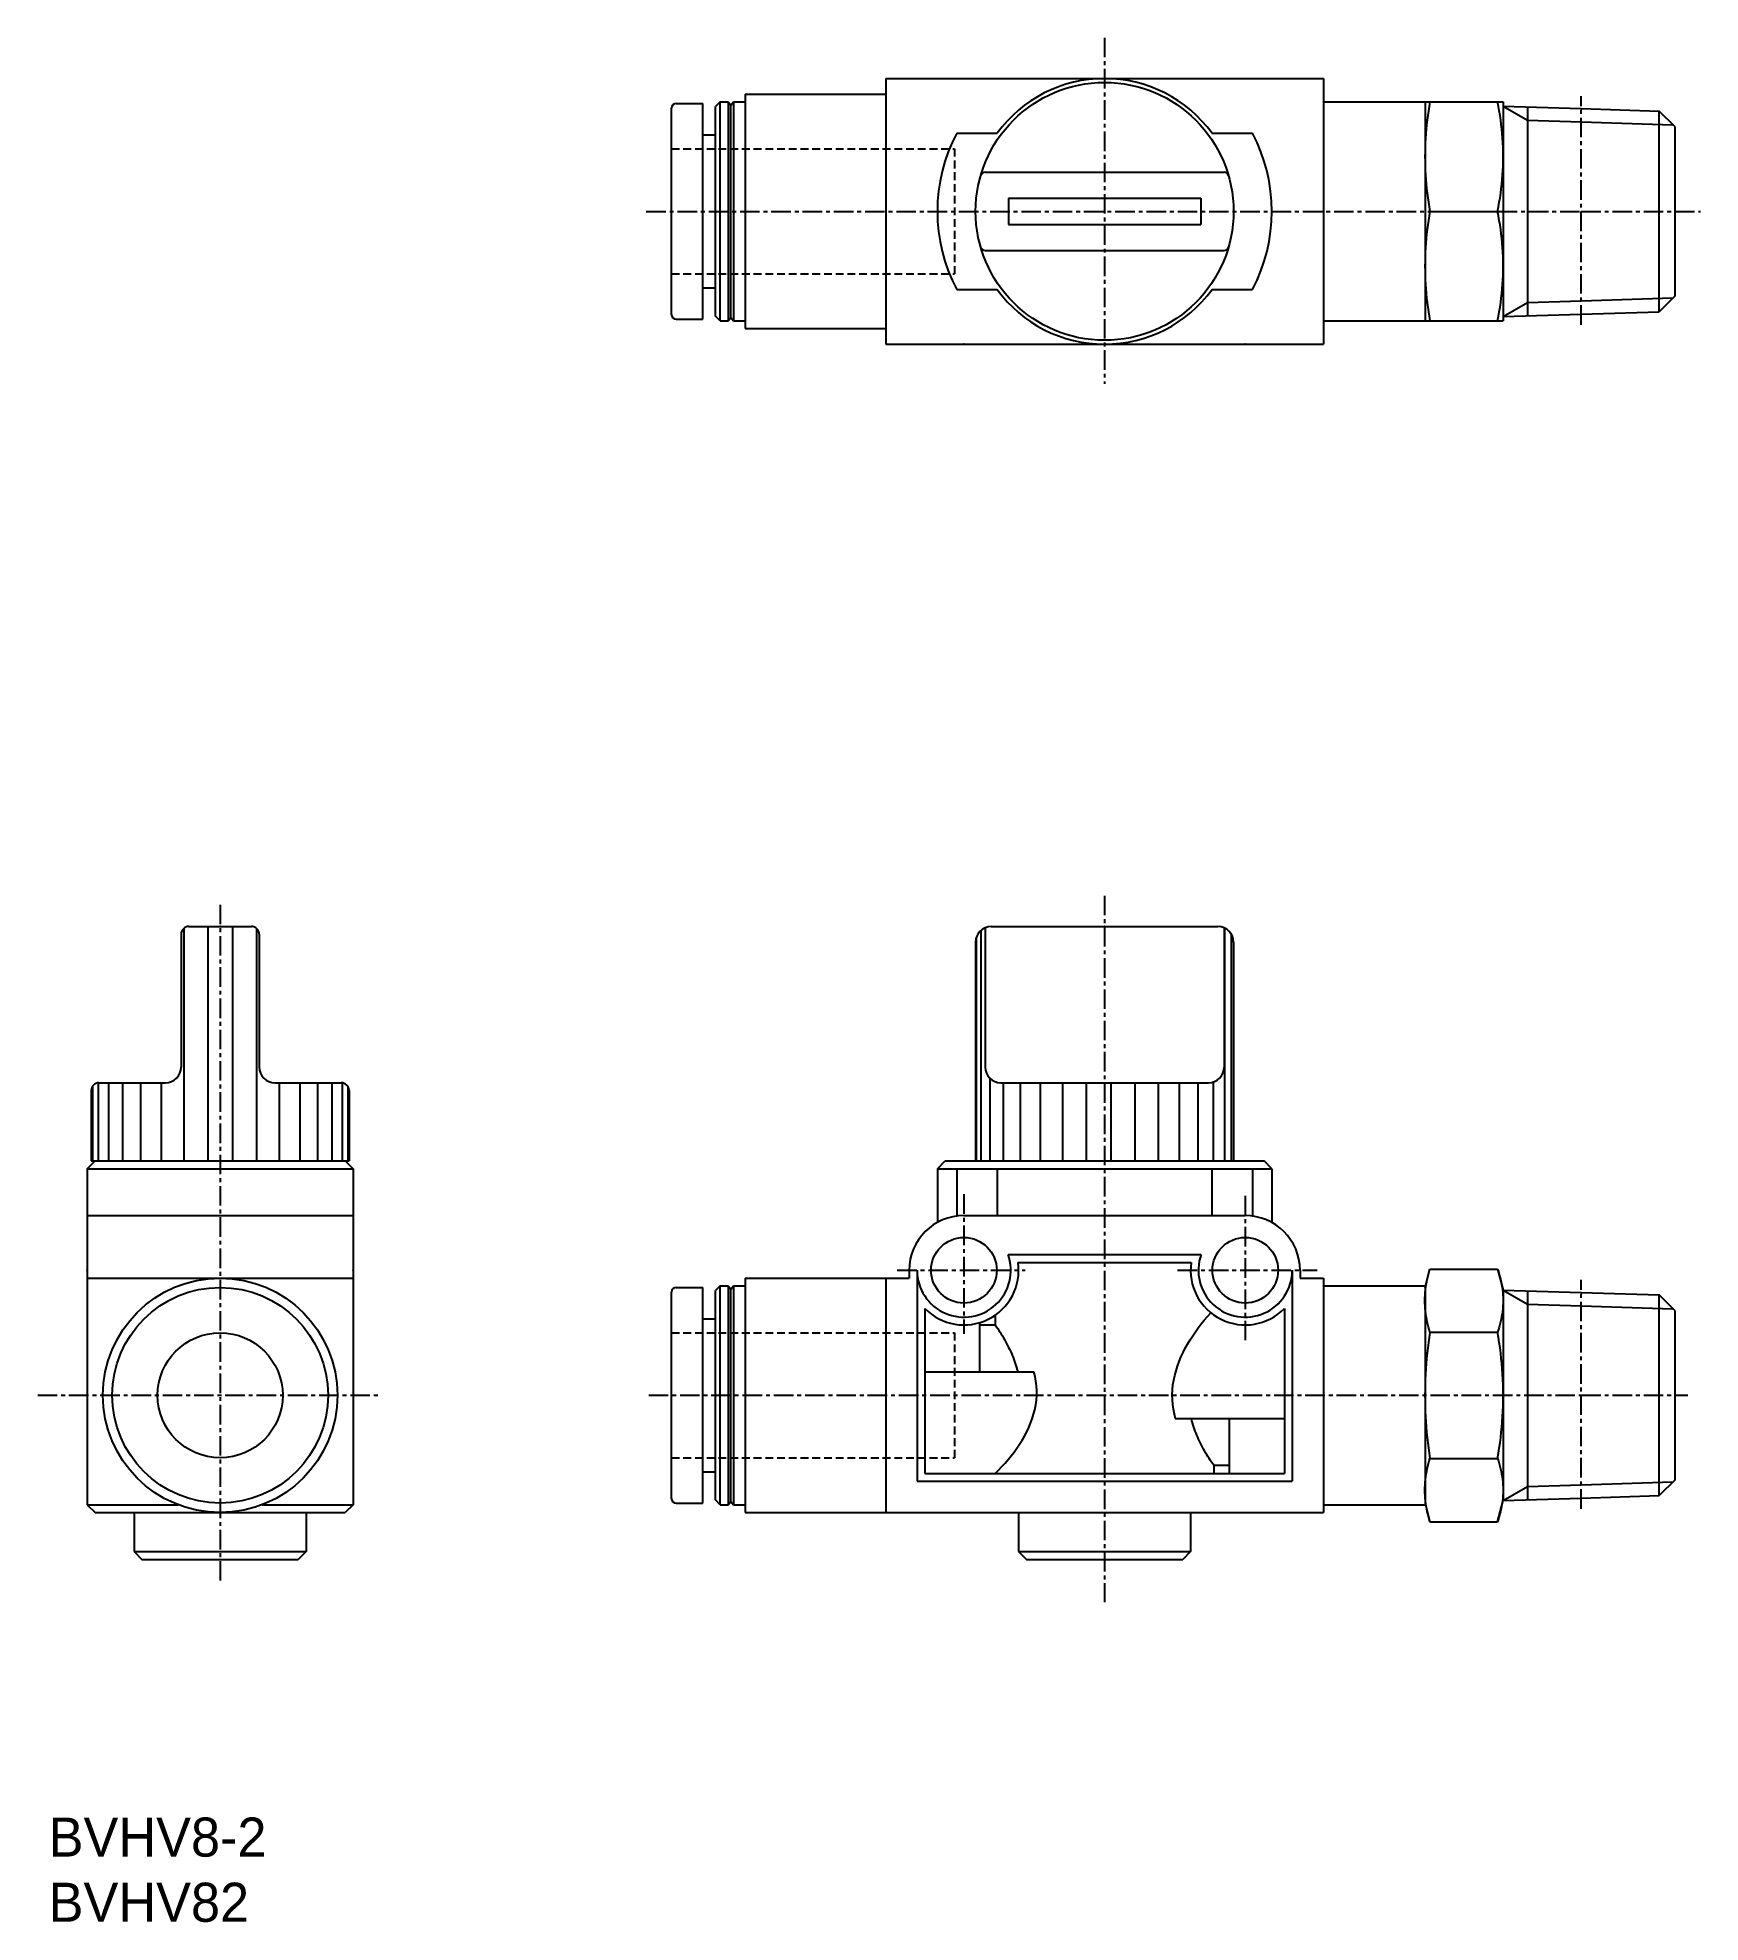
# Model space of a CAD drawing. Extents: x 150 to 256, y 138 to 259.
import ezdxf

# ---------------------------------------------------------------- set-up
doc = ezdxf.new("R2010")
doc.units = 0
doc.linetypes.add('CENTER', pattern=[2, 1.25, -0.25, 0.25, -0.25])
doc.linetypes.add('DASHED', pattern=[0.75, 0.5, -0.25])
doc.layers.get('0').update_dxf_attribs({"linetype": 'CONTINUOUS'})
doc.layers.add('CENTER', color=1, linetype='CENTER')

msp = doc.modelspace()

# ---------------------------------------------------------------- linework, layer by layer
at = {"linetype": 'CONTINUOUS'}
for p, q in [((203.79, 256.14), (231.79, 256.14)), ((203.79, 256.14), (203.79, 239.14)), ((231.79, 256.14), (231.79, 239.14)), ((190.39, 254.54), (192.09, 254.54)), ((192.09, 240.74), (192.09, 254.54)), ((193.19, 254.64), (192.89, 254.34)), ((193.19, 240.64), (193.19, 254.64)), ((193.19, 254.64), (193.71, 254.64)), ((193.71, 254.64), (193.71, 240.64)), ((193.71, 254.64), (193.89, 254.44)), ((193.89, 254.44), (194.06, 254.64)), ((194.06, 254.64), (194.06, 240.64)), ((194.06, 254.64), (194.79, 254.64)), ((194.79, 255.14), (203.79, 255.14)), ((194.79, 255.14), (194.79, 240.14)), ((231.79, 254.64), (238.29, 254.64)), ((238.29, 254.64), (238.29, 240.64)), ((238.29, 254.64), (243.29, 254.64)), ((243.29, 254.64), (243.29, 240.64)), ((190.09, 241.04), (190.09, 254.24)), ((192.89, 240.94), (192.89, 254.34)), ((193.89, 240.84), (193.89, 254.44)), ((243.29, 254.38), (248.28, 254.22)), ((244.85, 254.33), (244.85, 240.96)), ((248.28, 254.22), (253.26, 254.06)), ((253.26, 241.22), (253.26, 254.06)), ((254.29, 253.04), (253.26, 254.06)), ((192.09, 252.54), (192.89, 252.54)), ((208.33, 252.64), (210.91, 252.64)), ((224.66, 252.64), (227.25, 252.64)), ((254.29, 242.24), (254.29, 253.04)), ((210.15, 250.14), (225.43, 250.14)), ((211.64, 248.49), (223.94, 248.49)), ((211.64, 248.49), (211.64, 246.79)), ((223.94, 248.49), (223.94, 246.79)), ((238.6, 247.64), (242.93, 247.64)), ((211.64, 246.79), (223.94, 246.79)), ((210.15, 245.14), (225.43, 245.14)), ((192.09, 242.74), (192.89, 242.74)), ((208.33, 242.64), (210.91, 242.64)), ((224.66, 242.64), (227.25, 242.64)), ((248.28, 241.06), (253.26, 241.22)), ((254.29, 242.24), (253.26, 241.22)), ((190.39, 240.74), (192.09, 240.74)), ((193.19, 240.64), (192.89, 240.94)), ((193.19, 240.64), (193.71, 240.64)), ((193.71, 240.64), (193.89, 240.84)), ((193.89, 240.84), (194.06, 240.64)), ((194.06, 240.64), (194.79, 240.64)), ((194.79, 240.14), (203.79, 240.14)), ((231.79, 240.64), (238.29, 240.64)), ((238.29, 240.64), (243.29, 240.64)), ((243.29, 240.91), (248.28, 241.06)), ((203.79, 239.14), (231.79, 239.14)), ((158.89, 201.76), (158.89, 186.88)), ((159.21, 201.88), (163.21, 201.88)), ((160.43, 201.88), (160.43, 186.88)), ((161.99, 201.88), (161.99, 186.88)), ((163.53, 201.76), (163.53, 186.88)), ((209.87, 201.62), (209.87, 186.88)), ((210.15, 201.8), (210.15, 192.88)), ((210.54, 201.88), (225.04, 201.88)), ((225.43, 201.8), (225.43, 192.88)), ((225.45, 201.79), (225.45, 186.88)), ((225.89, 201.4), (225.89, 186.88)), ((158.71, 201.38), (158.71, 192.88)), ((163.71, 201.38), (163.71, 192.88)), ((209.54, 200.88), (209.54, 186.88)), ((209.57, 201.15), (209.57, 186.88)), ((226.04, 200.88), (226.04, 186.88)), ((153.41, 191.88), (153.41, 186.88)), ((153.46, 191.88), (157.71, 191.88)), ((154.07, 191.88), (154.07, 186.88)), ((154.97, 191.88), (154.97, 186.88)), ((156.11, 191.88), (156.11, 186.88)), ((157.43, 191.88), (157.43, 186.88)), ((164.71, 191.88), (168.96, 191.88)), ((164.99, 191.88), (164.99, 186.88)), ((166.31, 191.88), (166.31, 186.88)), ((167.44, 191.88), (167.44, 186.88)), ((168.35, 191.88), (168.35, 186.88)), ((169.01, 191.88), (169.01, 186.88)), ((210.45, 192.16), (210.45, 186.88)), ((211.15, 191.88), (224.43, 191.88)), ((211.3, 191.88), (211.3, 186.88)), ((212.38, 191.88), (212.38, 186.88)), ((213.66, 191.88), (213.66, 186.88)), ((215.09, 191.88), (215.09, 186.88)), ((216.61, 191.88), (216.61, 186.88)), ((218.18, 191.88), (218.18, 186.88)), ((219.73, 191.88), (219.73, 186.88)), ((221.21, 191.88), (221.21, 186.88)), ((222.57, 191.88), (222.57, 186.88)), ((223.76, 191.88), (223.76, 186.88)), ((224.73, 191.88), (224.73, 186.88)), ((152.96, 191.38), (152.96, 186.88)), ((153.04, 191.66), (153.04, 186.88)), ((169.38, 191.66), (169.38, 186.88)), ((169.46, 191.38), (169.46, 186.88)), ((152.71, 186.38), (153.21, 186.88)), ((152.71, 186.38), (169.71, 186.38)), ((152.71, 186.38), (152.71, 164.88)), ((152.96, 186.88), (169.46, 186.88)), ((169.21, 186.88), (169.71, 186.38)), ((169.71, 186.38), (169.71, 164.88)), ((207.09, 186.38), (207.59, 186.88)), ((207.09, 186.38), (228.49, 186.38)), ((207.09, 186.38), (207.09, 182.94)), ((207.59, 186.88), (227.99, 186.88)), ((208.33, 186.38), (208.33, 183.38)), ((210.91, 186.38), (210.91, 183.38)), ((224.66, 186.38), (224.66, 183.38)), ((227.25, 186.38), (227.25, 183.35)), ((228.49, 186.38), (227.99, 186.88)), ((228.49, 186.38), (228.49, 182.94)), ((152.71, 183.38), (169.71, 183.38)), ((208.79, 183.38), (226.79, 183.38)), ((205.29, 179.88), (205.29, 179.38)), ((205.79, 179.88), (205.79, 166.38)), ((211.62, 180.88), (223.96, 180.88)), ((212.25, 180.38), (223.32, 180.38)), ((229.79, 179.88), (229.79, 166.38)), ((230.29, 179.88), (230.29, 179.38)), ((238.29, 178.78), (238.6, 179.96)), ((238.6, 179.96), (242.93, 179.96)), ((242.93, 179.96), (243.29, 178.61)), ((152.71, 179.38), (169.71, 179.38)), ((190.39, 178.78), (192.09, 178.78)), ((192.09, 164.98), (192.09, 178.78)), ((193.19, 178.88), (192.89, 178.58)), ((192.89, 165.18), (192.89, 178.58)), ((193.19, 164.88), (193.19, 178.88)), ((193.19, 178.88), (193.71, 178.88)), ((193.71, 178.88), (193.71, 164.88)), ((193.71, 178.88), (193.89, 178.68)), ((193.89, 178.68), (194.06, 178.88)), ((193.89, 165.08), (193.89, 178.68)), ((194.06, 178.88), (194.06, 164.88)), ((194.06, 178.88), (194.79, 178.88)), ((194.79, 179.38), (205.29, 179.38)), ((194.79, 179.38), (194.79, 164.38)), ((203.79, 179.38), (203.79, 164.38)), ((203.79, 179.38), (205.29, 179.38)), ((230.29, 179.38), (231.79, 179.38)), ((231.79, 179.38), (231.79, 164.38)), ((231.79, 178.88), (238.29, 178.88)), ((238.29, 178.88), (238.29, 164.88)), ((243.29, 178.61), (248.28, 178.46)), ((243.29, 178.61), (243.29, 165.14)), ((244.85, 178.56), (244.85, 165.19)), ((190.09, 165.28), (190.09, 178.48)), ((206.29, 177.43), (206.29, 166.88)), ((229.29, 177.43), (229.29, 166.88)), ((248.28, 178.46), (253.26, 178.3)), ((253.26, 165.46), (253.26, 178.3)), ((254.29, 177.28), (253.26, 178.3)), ((254.29, 166.48), (254.29, 177.28)), ((192.09, 176.78), (192.89, 176.78)), ((209.79, 176.52), (209.79, 173.38)), ((209.79, 176.38), (210.79, 176.38)), ((210.79, 177.01), (210.79, 176.38)), ((238.6, 175.92), (242.93, 175.92)), ((206.29, 173.38), (213.27, 173.38)), ((229.29, 170.38), (222.3, 170.38)), ((225.79, 166.88), (225.79, 170.38)), ((238.6, 167.84), (242.93, 167.84)), ((192.09, 166.98), (192.89, 166.98)), ((206.29, 166.88), (229.29, 166.88)), ((225.79, 167.38), (224.79, 167.38)), ((224.79, 166.88), (224.79, 167.38)), ((254.29, 166.48), (253.26, 165.46)), ((205.79, 166.38), (229.79, 166.38)), ((243.29, 165.14), (248.28, 165.3)), ((248.28, 165.3), (253.26, 165.46)), ((152.71, 164.88), (158.52, 164.88)), ((152.71, 164.88), (153.21, 164.38)), ((153.21, 164.38), (161.21, 164.38)), ((155.71, 164.38), (155.71, 161.88)), ((161.21, 164.38), (169.21, 164.38)), ((163.9, 164.88), (169.71, 164.88)), ((166.71, 164.38), (166.71, 161.88)), ((169.71, 164.88), (169.21, 164.38)), ((190.39, 164.98), (192.09, 164.98)), ((193.19, 164.88), (192.89, 165.18)), ((193.19, 164.88), (193.71, 164.88)), ((193.71, 164.88), (193.89, 165.08)), ((193.89, 165.08), (194.06, 164.88)), ((194.06, 164.88), (194.79, 164.88)), ((194.79, 164.38), (203.79, 164.38)), ((203.79, 164.38), (231.79, 164.38)), ((212.29, 164.38), (212.29, 161.88)), ((223.29, 164.38), (223.29, 161.88)), ((231.79, 164.88), (238.29, 164.88)), ((238.29, 164.98), (238.6, 163.79)), ((242.93, 163.79), (243.29, 165.14)), ((238.6, 163.79), (242.93, 163.79)), ((155.71, 161.88), (166.71, 161.88)), ((155.71, 161.88), (156.21, 161.38)), ((166.71, 161.88), (166.21, 161.38)), ((212.29, 161.88), (223.29, 161.88)), ((212.29, 161.88), (212.79, 161.38)), ((223.29, 161.88), (222.79, 161.38)), ((156.21, 161.38), (166.21, 161.38)), ((212.79, 161.38), (222.79, 161.38))]:
    msp.add_line(p, q, dxfattribs=at)
at = {"color": 3, "linetype": 'CONTINUOUS'}
for p, q in [((243.29, 254.38), (244.85, 253.47)), ((244.85, 253.47), (248.28, 253.36)), ((248.28, 253.36), (254.15, 253.18)), ((243.29, 240.91), (244.85, 241.81)), ((244.85, 241.81), (248.28, 241.92)), ((248.28, 241.92), (254.15, 242.1)), ((243.29, 178.61), (244.85, 177.71)), ((244.85, 177.71), (248.28, 177.6)), ((248.28, 177.6), (254.15, 177.42)), ((243.29, 165.14), (244.85, 166.05)), ((244.85, 166.05), (248.28, 166.16)), ((248.28, 166.16), (254.15, 166.34))]:
    msp.add_line(p, q, dxfattribs=at)
at = {"color": 3, "linetype": 'DASHED'}
for p, q in [((190.09, 251.64), (208.19, 251.64)), ((208.19, 251.64), (208.19, 243.64)), ((190.09, 243.64), (208.19, 243.64)), ((190.09, 175.88), (208.19, 175.88)), ((208.19, 175.88), (208.19, 167.88)), ((190.09, 167.88), (208.19, 167.88))]:
    msp.add_line(p, q, dxfattribs=at)
at = {"linetype": 'CENTER'}
msp.add_line((248.28, 171.88), (255.11, 171.88), dxfattribs=at)
at = {"linetype": 'CONTINUOUS'}
for points in [[(238.6, 254.64, 0.029589), (238.32, 252.31, 0.030511), (238.32, 249.97, 0.029594), (238.6, 247.64)], [(242.93, 247.64, 0.033546), (243.25, 249.97, 0.034873), (243.25, 252.32, 0.033538), (242.93, 254.64)], [(238.6, 247.64, 0.029589), (238.32, 245.31, 0.030511), (238.32, 242.97, 0.029594), (238.6, 240.64)], [(242.93, 240.64, 0.033546), (243.25, 242.97, 0.034873), (243.25, 245.32, 0.033538), (242.93, 247.64)], [(238.6, 175.92, -0.049345), (238.32, 177.26, -0.053827), (238.32, 178.62, -0.049323), (238.6, 179.96)], [(242.93, 179.96, -0.05532), (243.24, 178.63, -0.061832), (243.24, 177.25, -0.05529), (242.93, 175.92)], [(210.79, 176.38, -0.02835), (211.39, 175.44, -0.031243), (211.88, 174.44, -0.036439), (212.23, 173.38)], [(222.33, 170.38, -0.118562), (222.21, 172.85, -0.083907), (223.1, 175.16, -0.05583), (224.58, 177.16)], [(238.6, 175.92, 0.025752), (238.32, 173.23, 0.026355), (238.32, 170.53, 0.025755), (238.6, 167.84)], [(242.93, 167.84, 0.029225), (243.25, 170.52, 0.030114), (243.25, 173.23, 0.02923), (242.93, 175.92)], [(210.79, 166.88, 0.056193), (212.35, 168.75, 0.087186), (213.33, 170.96, 0.127526), (213.27, 173.38)], [(224.79, 167.38, -0.02835), (224.18, 168.32, -0.031243), (223.69, 169.32, -0.036439), (223.34, 170.38)], [(238.6, 163.79, -0.049345), (238.32, 165.13, -0.053828), (238.32, 166.5, -0.049323), (238.6, 167.84)], [(242.93, 167.84, -0.05532), (243.24, 166.5, -0.061832), (243.24, 165.13, -0.05529), (242.93, 163.79)]]:
    msp.add_lwpolyline(points, format="xyb", dxfattribs=at)
for centre, radius in [((217.79, 247.64), 8.25), ((208.79, 179.88), 2.1), ((226.79, 179.88), 2.1), ((161.21, 171.88), 7.5), ((161.21, 171.88), 6.9), ((161.21, 171.88), 4)]:
    msp.add_circle(centre, radius, dxfattribs=at)
for centre, radius, start, end in [((217.79, 247.64), 8.5, 36.0319, 143.9681), ((190.39, 254.24), 0.3, 90, 180), ((217.79, 247.64), 10.7, 152.1415, 207.8585), ((217.79, 247.64), 10.7, 332.1415, 27.8585), ((210.15, 249.84), 0.3, 90, 163.9348), ((225.43, 249.84), 0.3, 16.0652, 90), ((210.15, 245.44), 0.3, 196.0651, 270), ((225.43, 245.44), 0.3, 270, 343.9349), ((217.79, 247.64), 8.5, 216.0319, 323.9681), ((190.39, 241.04), 0.3, 180, 270), ((159.21, 201.38), 0.5, 90, 180), ((163.21, 201.38), 0.5, 0, 90), ((210.54, 200.88), 1, 90, 180), ((225.04, 200.88), 1, 0, 90), ((153.46, 191.38), 0.5, 90, 180), ((157.71, 192.88), 1, 270, 0), ((164.71, 192.88), 1, 180, 270), ((168.96, 191.38), 0.5, 0, 90), ((211.15, 192.88), 1, 180, 270), ((224.43, 192.88), 1, 270, 0), ((208.79, 179.88), 3.5, 90, 180), ((226.79, 179.88), 3.5, 0, 90), ((208.79, 179.88), 3, 180, 19.4712), ((208.79, 179.88), 3.5, 224.4153, 8.2132), ((226.79, 179.88), 3.5, 171.7868, 315.5847), ((226.79, 179.88), 3, 160.5288, 0), ((190.39, 178.48), 0.3, 90, 180), ((190.39, 165.28), 0.3, 180, 270)]:
    msp.add_arc(centre, radius, start, end, dxfattribs=at)
for p in [(208.79, 239.14), (226.79, 239.14), (161.21, 201.88), (217.79, 201.88), (152.71, 179.88), (169.71, 179.88)]:
    msp.add_point(p, dxfattribs=at)
at = {"layer": 'CENTER', "color": 1, "linetype": 'CENTER'}
for p, q in [((217.79, 258.75), (217.79, 236.61)), ((248.28, 240.38), (248.28, 255.02)), ((188.47, 247.64), (242.93, 247.64)), ((242.93, 247.64), (248.28, 247.64)), ((248.28, 247.64), (255.9, 247.64)), ((217.79, 203.85), (217.79, 158.65)), ((161.21, 203.27), (161.21, 159.92)), ((208.79, 184.74), (208.79, 175.82)), ((226.79, 184.65), (226.79, 175.37)), ((204.52, 179.88), (212.7, 179.88)), ((222.46, 179.88), (231.38, 179.88)), ((248.28, 164.62), (248.28, 179.26)), ((149.54, 171.88), (171.45, 171.88)), ((188.63, 171.88), (248.28, 171.88))]:
    msp.add_line(p, q, dxfattribs=at)
at = {"layer": 'CENTER', "color": 1, "linetype": 'CONTINUOUS'}
for p in [(208.79, 179.88), (226.79, 179.88)]:
    msp.add_point(p, dxfattribs=at)

# ---------------------------------------------------------------- texts
for s, p in [('BVHV8-2', (150.24, 142.36)), ('BVHV82', (150.24, 138.19))]:
    msp.add_text(s, height=2.5).set_placement(p)

doc.saveas('drawing.dxf')
